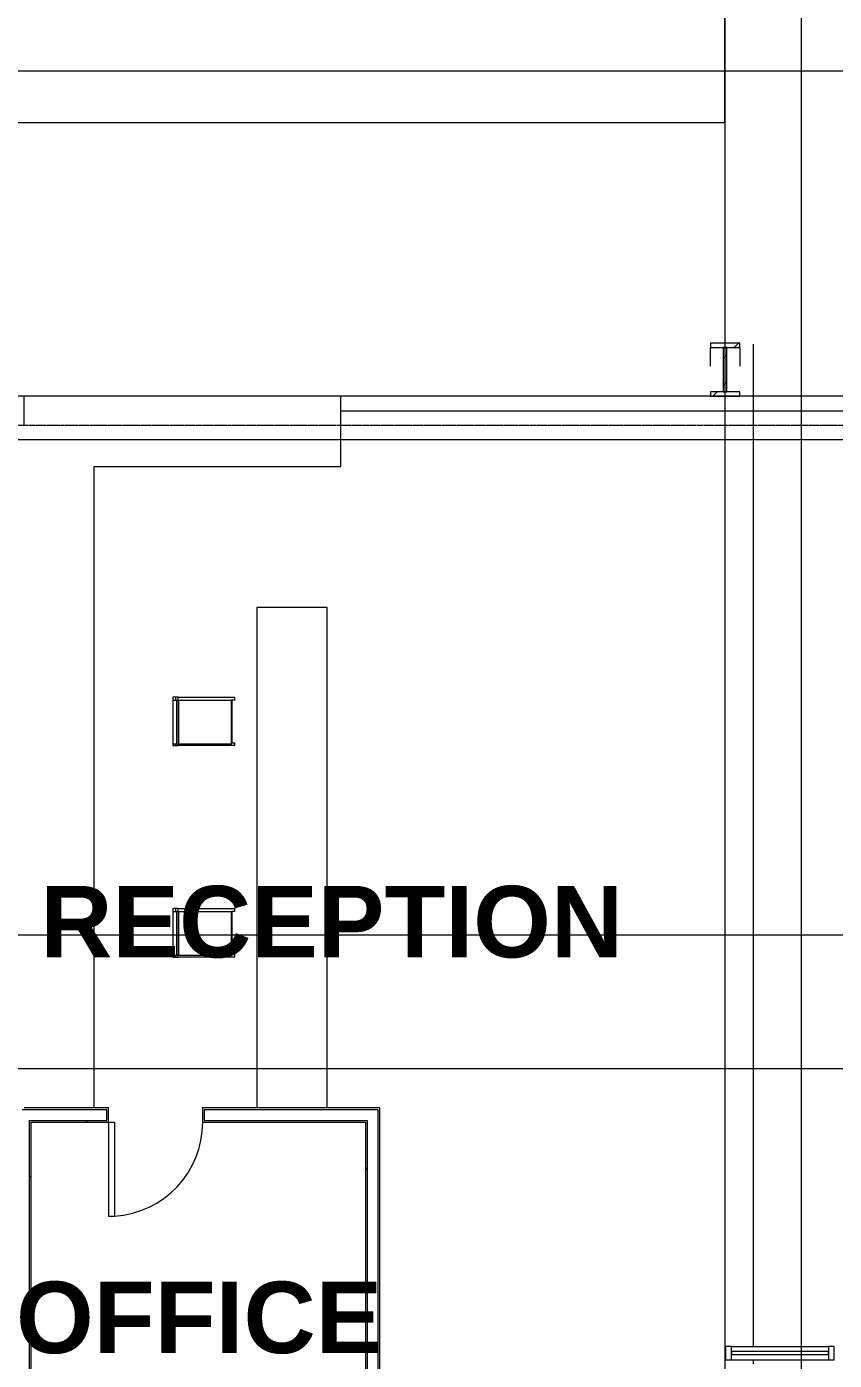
# Model space of a CAD drawing. Header units: inches. Extents: x 25369 to 33163, y -23509 to -20274.
# Drawn here: x 31674.1 to 31949.2, y -22687.9 to -22233.7 of the extents above; entities that cross this region are included whole.
import ezdxf

# ---------------------------------------------------------------- set-up
doc = ezdxf.new("R2010")
doc.units = ezdxf.units.IN
doc.header["$MEASUREMENT"] = 0
doc.linetypes.add('Grid Line 1_2_', pattern=[0.875, 0.5, -0.125, 0.125, -0.125])
for name, color, linetype, lineweight in [('A-AREA', 32, 'Continuous', 70), ('A-DOOR', 31, 'Continuous', 13), ('A-FLOR', 192, 'Continuous', 13), ('A-GLAZ-CURT', 52, 'Continuous', 13), ('A-GLAZ-CWMG', 51, 'Continuous', 13), ('A-WALL', 113, 'Continuous', 13), ('A-WALL-PATT', 111, 'Continuous', 25), ('G-ANNO-SYMB', 111, 'Continuous', 9), ('I-FURN', 30, 'Continuous', 13), ('I-WALL', 2, 'Continuous', 13), ('M-AREA-IDEN', 171, 'Continuous', 9), ('Q-CASE', 31, 'Continuous', 13), ('S-BEAM', 12, 'Continuous', 13), ('S-GRID', 1, 'Continuous', 9)]:
    doc.layers.add(name, color=color, linetype=linetype, lineweight=lineweight)
doc.styles.add('Arial_B', font='arialbd.ttf', dxfattribs={"height": 24.354149})
pattern_1 = [(0, (5931.104, 0), (61.44, 15.36), [2.534, -43.546, 2.534, -43.546, -245.76]), (0, (5931.104, 0), (61.44, 15.36), [-92.16, 2.534, -89.626, 2.534, -43.546, -107.52]), (0, (5931.104, 0), (61.44, 15.36), [-230.4, 2.534, -28.186, 2.534, -74.266]), (120, (5954.144, 7.68), (-44.02215, 45.528601), [2.534, -43.546, 2.534, -43.546, -245.76]), (120, (5954.144, 7.68), (-44.02215, 45.528601), [-92.16, 2.534, -89.626, 2.534, -43.546, -107.52]), (120, (5954.144, 7.68), (-44.02215, 45.528601), [-230.4, 2.534, -28.186, 2.534, -74.266]), (240, (5961.824, 38.4), (-17.41785, -60.888601), [2.534, -43.546, 2.534, -43.546, -245.76]), (240, (5961.824, 38.4), (-17.41785, -60.888601), [-92.16, 2.534, -89.626, 2.534, -43.546, -107.52]), (240, (5961.824, 38.4), (-17.41785, -60.888601), [-230.4, 2.534, -28.186, 2.534, -74.266])]
pattern_2 = [(225, (31911.994, -22360.053), (19.00703, -19.00703), []), (225, (31911.994, -22388.853), (19.00703, -19.00703), [])]

# ---------------------------------------------------------------- blocks, each defined once
blk = doc.blocks.new('Casework 1 - Casework 1-456223-Overall Floor Plan')
at = {"layer": 'Q-CASE', "color": 43, "lineweight": 9}
for p, q in [((25850.02, -22359.55), (25742.02, -22359.55)), ((25742.02, -22359.55), (25742.02, -22369.55)), ((25850.02, -22383.55), (25850.02, -22359.55)), ((25766.02, -22601.93), (25766.02, -22383.55)), ((25766.02, -22383.55), (25850.02, -22383.55)), ((25845.39, -22431.55), (25821.39, -22431.55)), ((25821.39, -22431.55), (25821.39, -22601.93)), ((25845.39, -22601.93), (25845.39, -22431.55))]:
    blk.add_line(p, q, dxfattribs=at)
blk = doc.blocks.new('Bar_Stool_6722_1_ - Bar_Stool_6722_1_-477960-Overall Floor Plan')
at = {"layer": 'I-FURN', "color": 43, "lineweight": 9}
for p, q in [((0, 19.21), (0, 21.13)), ((1, 21.13), (0, 21.13)), ((0, 17.72), (0, 19.21)), ((1, 21.13), (1, 20.14)), ((1, 20.14), (15.5, 20.14)), ((1, 20.14), (1, 19.99)), ((16, 20), (1, 20)), ((1, 19.89), (1, 19.99)), ((1, 17.63), (1, 19.89)), ((15.5, 20.14), (15.5, 21.13)), ((16.5, 21.13), (15.5, 21.13)), ((15.5, 19.98), (15.5, 20.14)), ((16, 19.99), (16, 19.89)), ((16, 19.89), (16, 17.63)), ((16.5, 21.13), (16.5, 19.21)), ((16.5, 19.21), (16.5, 17.72)), ((0, 1.78), (0, 17.72)), ((1, 2.03), (1, 17.63)), ((16, 17.63), (16, 2.03)), ((16.5, 17.72), (16.5, 1.78)), ((1, 1.78), (0, 1.78)), ((0, 1.78), (0, 0.98)), ((1, 0.98), (0, 0.98)), ((0, 0.98), (0, 0)), ((0, 0), (1, 0)), ((1, 1.91), (1, 2.03)), ((16, 2.03), (1, 2.03)), ((1, 1.24), (1, 1.91)), ((16, 1.91), (1, 1.91)), ((1, 0), (1, 1.24)), ((1, 1.24), (16, 1.24)), ((16, 2.03), (16, 1.91)), ((16, 1.91), (16, 1.24)), ((16.5, 1.78), (16, 1.78)), ((16, 1.24), (16, 0)), ((16.5, 0.98), (16, 0.98)), ((16, 0), (16.5, 0)), ((16.5, 0.98), (16.5, 1.78)), ((16.5, 0), (16.5, 0.98)), ((1, 0), (16, 0))]:
    blk.add_line(p, q, dxfattribs=at)
blk = doc.blocks.new('Single-Flush - 32_ x 84_-489871-Overall Floor Plan')
at = {"layer": 'A-DOOR', "color": 7}
for p, q in [((14, 2.44), (14, 34.44)), ((16, 34.44), (14, 34.44)), ((16, 2.44), (16, 34.44)), ((16, 2.44), (14, 2.44))]:
    blk.add_line(p, q, dxfattribs=at)
at = {"layer": 'A-DOOR', "color": 43, "lineweight": 9}
blk.add_arc((16, 2.44), 32.07, 93.5759, 180, dxfattribs=at)
blk = doc.blocks.new('System Panel - INSULATED LOW-E GLAZING _SEE ELEVATIONS FOR U-FACTOR_ SHGC_ _ LT_-1142345-Overall Floor Plan')
at = {"layer": 'A-GLAZ-CURT', "color": 7}
for p, q in [((16.53125, 1.25), (-16.53125, 1.25)), ((-16.53125, 1.25), (-16.53125, 0.25)), ((-16.53125, 0.25), (16.53125, 0.25)), ((16.53125, 0.25), (16.53125, 1.25))]:
    blk.add_line(p, q, dxfattribs=at)
at = {"layer": 'A-GLAZ-CURT', "color": 10, "lineweight": 9}
for p, q in [((-16.53125, 0.25), (-16.53125, 1.25)), ((16.53125, 1.25), (-16.53125, 1.25)), ((-16.53125, 0.25), (16.53125, 0.25)), ((16.53125, 1.25), (16.53125, 0.25))]:
    blk.add_line(p, q, dxfattribs=at)
blk = doc.blocks.new('Rectangular Mullion - Exterior 2_ x 4_5_-1142586-Overall Floor Plan')
at = {"layer": 'A-GLAZ-CWMG', "color": 7}
for p, q in [((-2, 1.5), (0, 1.5)), ((-2, -3), (-2, 1.5)), ((0, 1.5), (0, -3)), ((0, -3), (-2, -3))]:
    blk.add_line(p, q, dxfattribs=at)
blk = doc.blocks.new('Rectangular Mullion - Exterior 2_ x 4_5_-827470-Overall Floor Plan')
at = {"layer": 'A-GLAZ-CWMG', "color": 7}
for p, q in [((-1, 1.5), (1, 1.5)), ((-1, -3), (-1, 1.5)), ((1, 1.5), (1, -3)), ((1, -3), (-1, -3))]:
    blk.add_line(p, q, dxfattribs=at)
blk = doc.blocks.new('columns and girder2 - one-V34-Overall Floor Plan')
at = {"layer": 'S-BEAM', "lineweight": 9}
h = blk.add_hatch(dxfattribs=at)
h.set_pattern_fill('FP_36', color=253, style=0, pattern_type=2)
h.set_pattern_definition(pattern_2)
h.paths.add_polyline_path([(5, -0.5), (-5, -0.5), (-5, -2), (5, -2)], flags=0)
h.paths.add_polyline_path([(-5, -17.03), (-5, -18.55), (5, -18.55), (5, -17.03)], flags=0)
h.paths.add_polyline_path([(-5, -1204.89), (-5, -1206.4), (5, -1206.4), (5, -1204.89)], flags=0)
h.paths.add_polyline_path([(-0.13, -1224.25), (-5, -1224.25), (-5, -1225), (5, -1225), (5, -1224.25), (0.62, -1224.25)], flags=0)
h = blk.add_hatch(dxfattribs=at)
h.set_pattern_fill('FP_36', color=253, style=0, pattern_type=2)
h.set_pattern_definition(pattern_2)
h.paths.add_polyline_path([(0.62, -2), (-0.63, -2), (-0.63, -17.03), (0.62, -17.03)], flags=0)
h.paths.add_polyline_path([(-0.63, -1206.4), (-0.63, -1224.25), (0.62, -1224.25), (0.62, -1206.4)], flags=0)
at = {"layer": 'S-BEAM', "color": 7}
for p, q in [((5, -0.5), (-5, -0.5)), ((-5, -0.5), (-5, -2)), ((-5, -2), (5, -2)), ((0.62, -2), (-0.63, -2)), ((-0.63, -2), (-0.63, -17.03)), ((0.62, -17.03), (0.62, -2)), ((5, -2), (5, -0.5)), ((5, -17.03), (-5, -17.03)), ((-5, -17.03), (-5, -18.55)), ((-0.63, -17.03), (0.62, -17.03)), ((5, -18.55), (5, -17.03)), ((-5, -18.55), (5, -18.55))]:
    blk.add_line(p, q, dxfattribs=at)
at = {"layer": 'S-BEAM', "color": 43, "lineweight": 9}
for p, q in [((-5, -17.03), (-5, -10.69)), ((5, -10.69), (5, -17.03))]:
    blk.add_line(p, q, dxfattribs=at)
blk = doc.blocks.new('Rectangular Mullion - Exterior 2_ x 4_5_-1305234-Overall Floor Plan')
at = {"layer": 'A-GLAZ-CWMG', "color": 43, "lineweight": 9}
for p, q in [((26090.45, -22683.18), (26123.52, -22683.18)), ((26090.45, -22687.68), (26123.52, -22687.68))]:
    blk.add_line(p, q, dxfattribs=at)

msp = doc.modelspace()

# ---------------------------------------------------------------- hatches: boundary and pattern name
at = {"layer": 'A-WALL-PATT', "lineweight": 9}
h = msp.add_hatch(dxfattribs=at)
h.set_pattern_fill('FP_17', color=253, style=0, pattern_type=2)
h.set_pattern_definition(pattern_1)
h.paths.add_polyline_path([(31789.49, -22606.8), (31790.12, -22606.8), (31790.12, -22606.18), (31734.62, -22606.18), (31734.62, -22604.37), (31733.99, -22604.37), (31733.99, -22606.8)], flags=0)
h.paths.add_polyline_path([(31701.99, -22606.8), (31701.99, -22604.37), (31701.37, -22604.37), (31701.37, -22606.18), (31675.62, -22606.18), (31675.62, -22606.8)], flags=0)
h = msp.add_hatch(dxfattribs=at)
h.set_pattern_fill('FP_17', color=253, style=0, pattern_type=2)
h.set_pattern_definition(pattern_1)
h.paths.add_polyline_path([(31793.74, -22786.68), (31794.37, -22786.68), (31794.37, -22602.55), (31793.74, -22602.55), (31793.74, -22786.05)], flags=0)
h = msp.add_hatch(dxfattribs=at)
h.set_pattern_fill('FP_17', color=253, style=0, pattern_type=2)
h.set_pattern_definition(pattern_1)
h.paths.add_polyline_path([(31675.62, -22787.3), (31675.62, -22606.18), (31674.99, -22606.18), (31674.99, -22787.3)], flags=0)
h = msp.add_hatch(dxfattribs=at)
h.set_pattern_fill('FP_17', color=253, style=0, pattern_type=2)
h.set_pattern_definition(pattern_1)
h.paths.add_polyline_path([(31793.74, -22786.68), (31793.74, -22786.05), (31790.12, -22786.05), (31790.12, -22606.8), (31789.49, -22606.8), (31789.49, -22786.68), (31790.12, -22786.68)], flags=0)

# ---------------------------------------------------------------- linework, layer by layer
at = {"layer": 'A-AREA', "color": 43, "lineweight": 9}
for p, q in [((31921.49, -22341.81), (31921.49, -22683.18)), ((31781.12, -22364.49), (32204.49, -22364.49)), ((31921.49, -22687.68), (31921.49, -22689.05))]:
    msp.add_line(p, q, dxfattribs=at)
at = {"layer": 'A-FLOR', "color": 43, "lineweight": 9}
for p, q in [((31911.93, -22266.3), (31911.93, -21385.2)), ((30525.96, -22266.3), (31911.93, -22266.3))]:
    msp.add_line(p, q, dxfattribs=at)
at = {"layer": 'A-WALL', "color": 7}
for p, q in [((31701.37, -22602.55), (31672.62, -22602.55)), ((31701.37, -22606.18), (31701.37, -22602.55)), ((31734.62, -22602.55), (31734.62, -22606.18)), ((31793.74, -22602.55), (31734.62, -22602.55)), ((31793.74, -22602.55), (31793.74, -22786.05)), ((31674.99, -22606.18), (31701.37, -22606.18)), ((31674.99, -22606.18), (31674.99, -22787.3)), ((31734.62, -22606.18), (31790.12, -22606.18)), ((31790.12, -22606.18), (31790.12, -22786.05))]:
    msp.add_line(p, q, dxfattribs=at)
at = {"layer": 'G-ANNO-SYMB'}
for p, q in [((31937.92, -21003.08), (31937.92, -22908.84)), ((32514.71, -22248.83), (27935, -22248.83)), ((32514.71, -22374.36), (27928.4, -22374.36)), ((32514.71, -22588.63), (27924.76, -22588.63))]:
    msp.add_line(p, q, dxfattribs=at)
at = {"layer": 'I-WALL', "color": 7}
for p, q in [((31701.99, -22601.93), (31673.24, -22601.93)), ((31701.99, -22606.8), (31701.99, -22601.93)), ((31794.37, -22601.93), (31733.99, -22601.93)), ((31733.99, -22601.93), (31733.99, -22606.8)), ((31794.37, -22786.68), (31794.37, -22601.93)), ((31675.62, -22606.8), (31701.99, -22606.8)), ((31675.62, -22786.55), (31675.62, -22606.8)), ((31733.99, -22606.8), (31789.49, -22606.8)), ((31789.49, -22606.8), (31789.49, -22786.68))]:
    msp.add_line(p, q, dxfattribs=at)
at = {"layer": 'S-GRID', "linetype": 'Grid Line 1_2_'}
for p, q in [((31911.99, -23095.8), (31911.99, -20550.05)), ((31911.99, -23413.24), (31911.99, -20902.43)), ((32650.17, -22359.55), (28584.62, -22359.55)), ((33028.57, -22359.55), (28668.62, -22359.55)), ((32932.57, -22369.55), (28668.62, -22369.55)), ((32358.45, -22543.05), (27402.46, -22543.05)), ((32650.17, -22543.05), (27721.31, -22543.05))]:
    msp.add_line(p, q, dxfattribs=at)

# ---------------------------------------------------------------- block references
at = {"layer": 'A-DOOR', "color": 250, "lineweight": 9, "rotation": 180}
msp.add_blockref('Single-Flush - 32_ x 84_-489871-Overall Floor Plan', (31717.99, -22604.37), dxfattribs=at)
at = {"layer": 'A-GLAZ-CURT', "color": 10, "lineweight": 9, "rotation": 180}
msp.add_blockref('System Panel - INSULATED LOW-E GLAZING _SEE ELEVATIONS FOR U-FACTOR_ SHGC_ _ LT_-1142345-Overall Floor Plan', (31930.65, -22684.68), dxfattribs=at)
at = {"layer": 'A-GLAZ-CWMG', "color": 43, "lineweight": 9, "extrusion": (0, 0, -1)}
for name, p in [('Rectangular Mullion - Exterior 2_ x 4_5_-1142586-Overall Floor Plan', (-31912.12, -22684.68)), ('Rectangular Mullion - Exterior 2_ x 4_5_-827470-Overall Floor Plan', (-31948.18, -22684.68))]:
    msp.add_blockref(name, p, dxfattribs=at)
at = {"layer": 'A-GLAZ-CWMG', "color": 43, "lineweight": 9}
msp.add_blockref('Rectangular Mullion - Exterior 2_ x 4_5_-1305234-Overall Floor Plan', (5823.67, 0), dxfattribs=at)
at = {"layer": 'I-FURN', "color": 43, "lineweight": 9, "rotation": 270.0000000000007}
for p in [(31723.9, -22462.05), (31723.9, -22534.05)]:
    msp.add_blockref('Bar_Stool_6722_1_ - Bar_Stool_6722_1_-477960-Overall Floor Plan', p, dxfattribs=at)
at = {"layer": 'Q-CASE', "color": 43, "lineweight": 9}
msp.add_blockref('Casework 1 - Casework 1-456223-Overall Floor Plan', (5931.1, 0), dxfattribs=at)
at = {"layer": 'S-BEAM', "color": 43, "lineweight": 9, "rotation": 180}
msp.add_blockref('columns and girder2 - one-V34-Overall Floor Plan', (31911.99, -22360.05), dxfattribs=at)

# ---------------------------------------------------------------- texts
at = {"layer": 'M-AREA-IDEN', "char_height": 24.354, "attachment_point": 2, "line_spacing_factor": 0.938532, "style": 'Arial_B'}
for s, insert, width in [('RECEPTION', (31777.99, -22526.33), 230.112), ('OFFICE', (31732.86, -22661.1), 144.864)]:
    msp.add_mtext(s, dxfattribs=dict(at, insert=insert, width=width))

doc.saveas('drawing.dxf')
